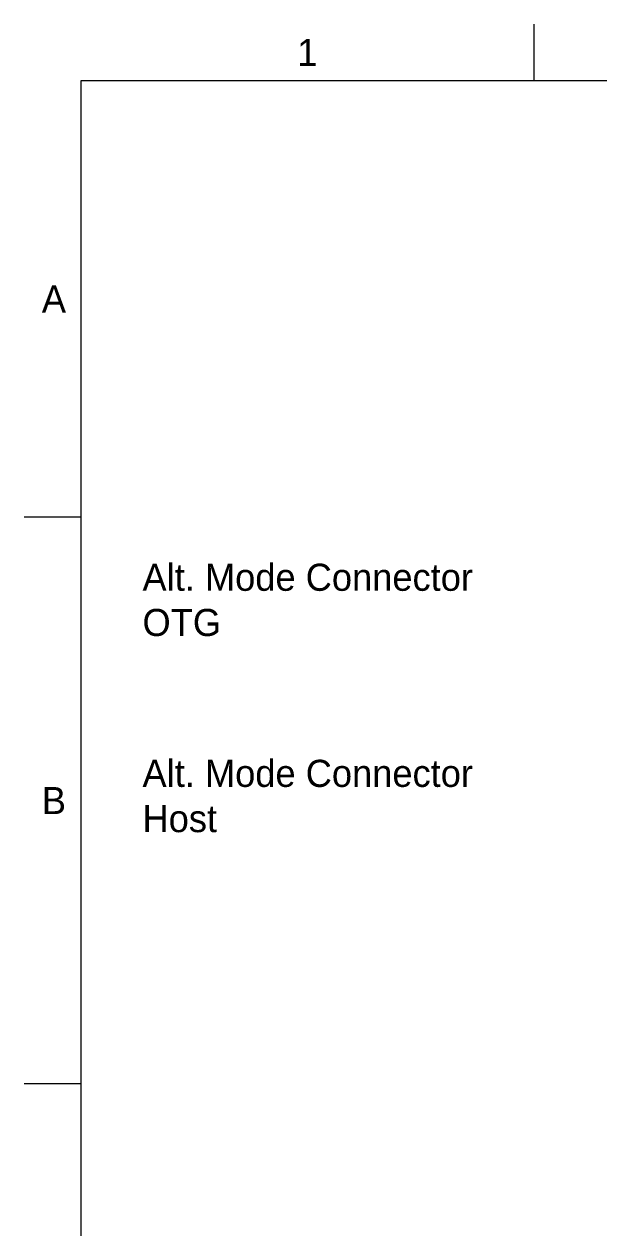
# Model space of a CAD drawing. Header units: millimetres. Extents: x 15 to 205, y 5 to 292.
# Drawn here: x 15 to 65.7, y 185.8 to 292 of the extents above; entities that cross this region are included whole.
import ezdxf

# ---------------------------------------------------------------- set-up
doc = ezdxf.new("R2010")
doc.units = ezdxf.units.MM
doc.layers.add('Annotations', color=7, linetype='Continuous')
doc.layers.add('Border', color=7, linetype='Continuous')
doc.styles.add('Shapr0', font='txt', dxfattribs={"height": 2.3925})

msp = doc.modelspace()

# ---------------------------------------------------------------- linework, layer by layer
at = {"layer": 'Border', "linetype": 'Continuous', "lineweight": 15}
for p, q in [((60, 287), (60, 292)), ((200, 287), (20, 287)), ((20, 287), (20, 10)), ((20, 248.5), (15, 248.5)), ((20, 198.5), (15, 198.5))]:
    msp.add_line(p, q, dxfattribs=at)

# ---------------------------------------------------------------- texts
at = {"layer": 'Annotations', "linetype": 'Continuous', "lineweight": 15, "char_height": 1.7944, "width": 84.6667, "attachment_point": 4}
for s, insert in [('{\\fSF-Mono-Regular-Extended.ttf|b0|i0|c0|p0;\\H1.333333x;Alt. Mode Connector\\POTG}', (25.45, 241.19)), ('{\\fSF-Mono-Regular-Extended.ttf|b0|i0|c0|p0;\\H1.333333x;Alt. Mode Connector\\PHost}', (25.45, 223.89))]:
    msp.add_mtext(s, dxfattribs=dict(at, insert=insert))
at = {"layer": 'Border', "linetype": 'Continuous', "lineweight": 15, "char_height": 2.39, "width": 2.3925, "style": 'Shapr0'}
for s, insert, attachment_point in [('1', (40, 288.3), 8), ('A', (18.7, 267.75), 6), ('B', (18.7, 223.5), 6)]:
    msp.add_mtext(s, dxfattribs=dict(at, insert=insert, attachment_point=attachment_point))

doc.saveas('drawing.dxf')
